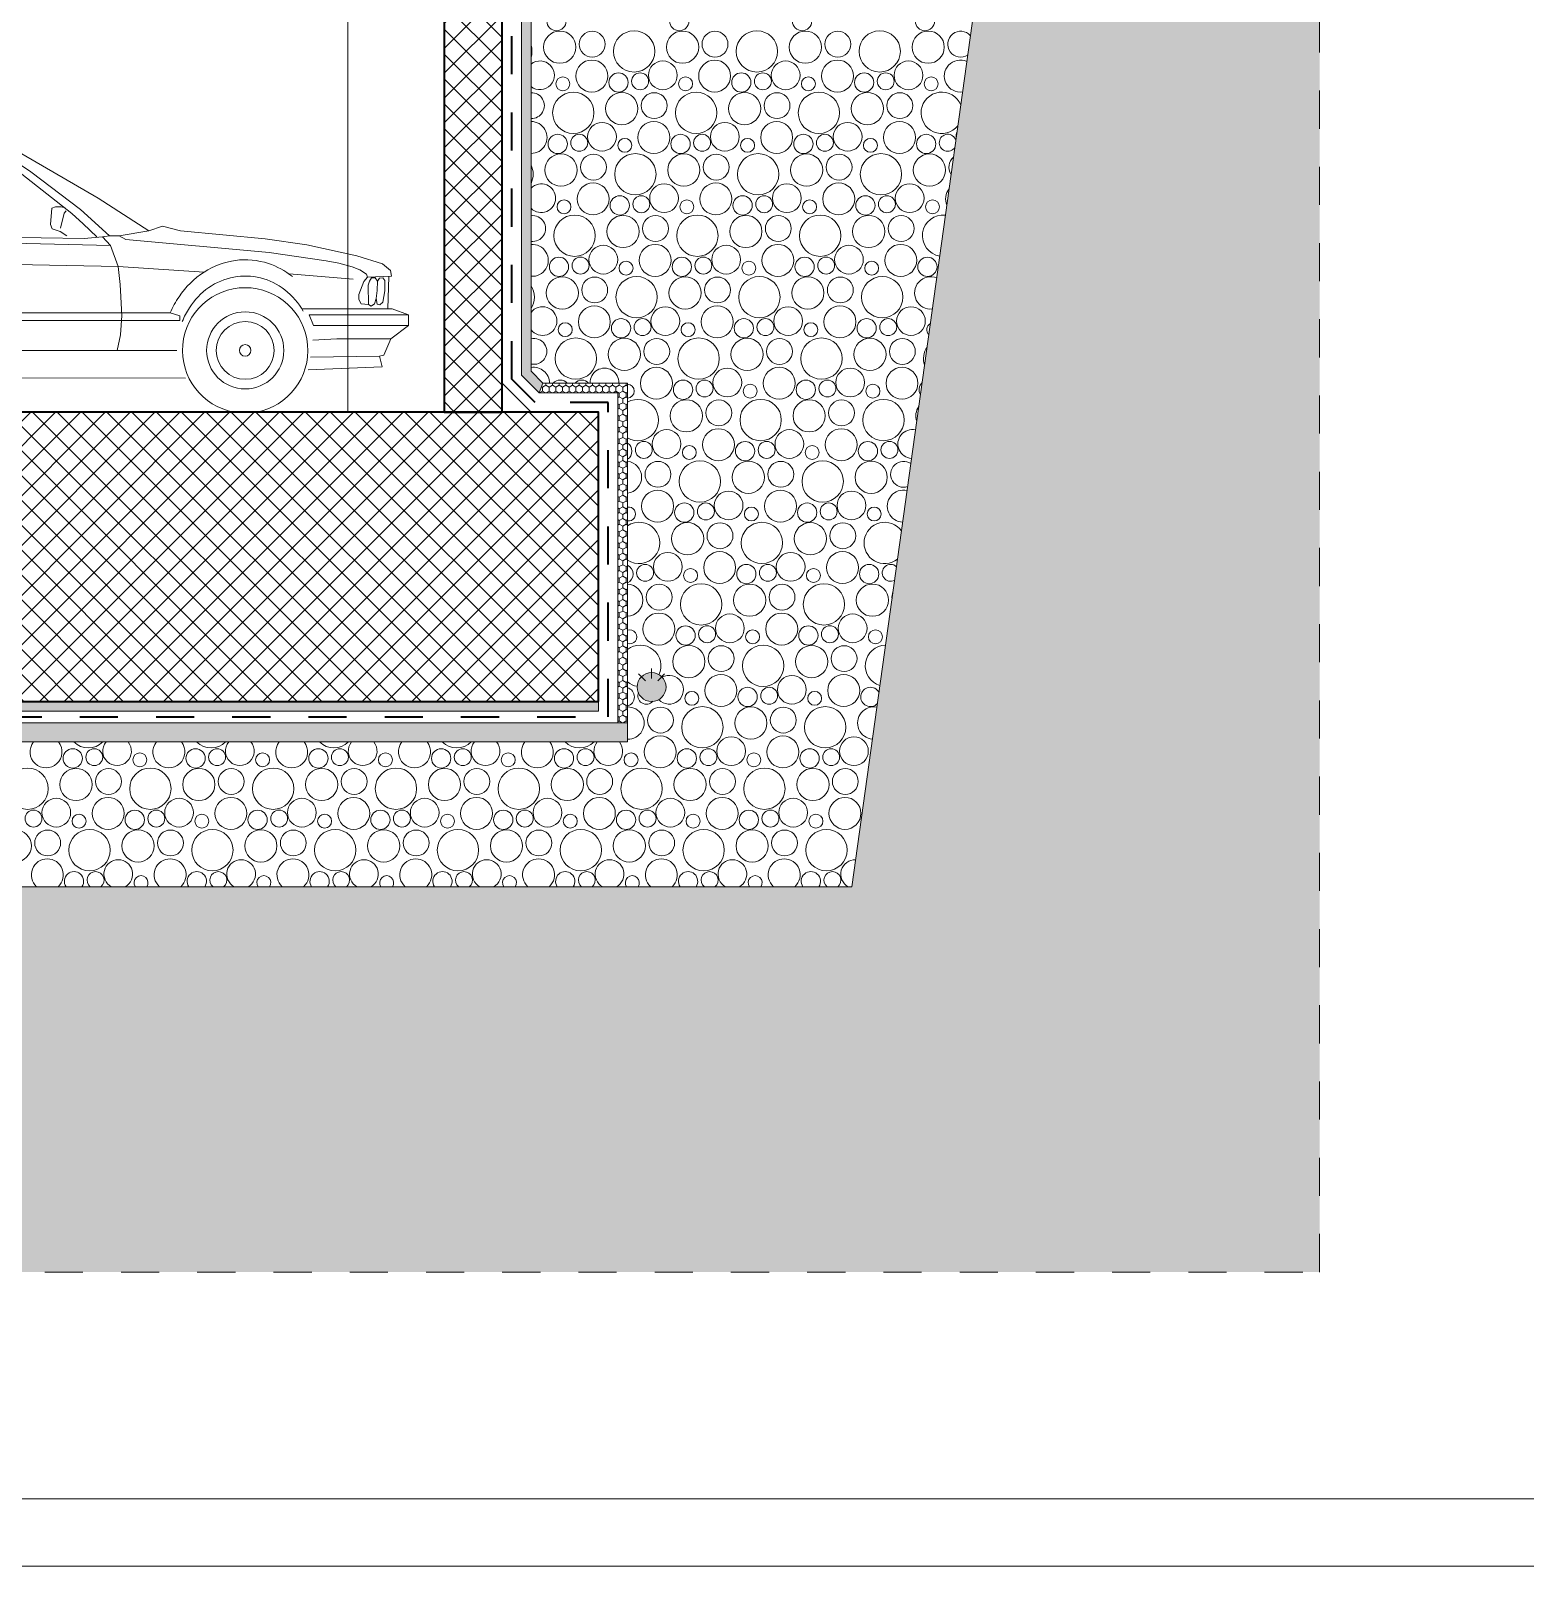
# Model space of a CAD drawing. Header units: millimetres. Extents: x -310 to 171125, y -3027 to 55843.
# Drawn here: x 140142 to 147888, y -3027 to 4933 of the extents above; entities that cross this region are included whole.
import ezdxf

# ---------------------------------------------------------------- set-up
doc = ezdxf.new("R2010")
doc.units = ezdxf.units.MM
doc.header["$MEASUREMENT"] = 0
doc.set_wipeout_variables(frame=1)
doc.linetypes.add('Dashed', pattern=[395.111113, 197.555556, -197.555556])
doc.linetypes.add('Wipeout_Contour', pattern=[1000, 0, -1000])
for name, color, linetype, lineweight in [('2D Drafting - General_Pen_No__1', 7, 'Continuous', 13), ('Pllaka e themelit_Pen_No__1', 7, 'Continuous', 13), ('Pllaka e themelit_Pen_No__101', 252, 'Continuous', 13), ('Pllaka perdhes_Pen_No__1', 7, 'Continuous', 13), ('Pllaka perdhes_Pen_No__6', 5, 'Continuous', 35), ('Structural - Bearing_Pen_No__1', 7, 'Continuous', 13), ('Structural - Bearing_Pen_No__7', 7, 'Continuous', 35), ('Structural - Combined_Pen_No__2', 8, 'Continuous', 15)]:
    doc.layers.add(name, color=color, linetype=linetype, lineweight=lineweight)
doc.layers.add('Pllaka e themelit', color=7, linetype='Continuous')
doc.layers.add('Structural - Combined', color=7, linetype='Continuous')
for name, color, linetype, lineweight, true_color in [('Pllaka e themelit_Pen_No__105', 7, 'Continuous', 13, 0xcae6ff), ('Shtresat nivelizimi_Pen_No__102', 7, 'Continuous', 13, 0xcccccc), ('Structural - Bearing_Pen_No__61', 7, 'Continuous', 20, 0x6a6a6a), ('Structural - Bearing_Pen_No__82', 7, 'Continuous', 20, 0xaaaaaa)]:
    doc.layers.add(name, color=color, linetype=linetype, lineweight=lineweight, true_color=true_color)
pattern_1 = [(45, (0, 0), (-64.346715, 64.346715), []), (135, (0, 0), (64.346715, 64.346715), [])]

# ---------------------------------------------------------------- blocks, each defined once
blk = doc.blocks.new('*X2')
at = {"layer": 'Shtresat nivelizimi_Pen_No__102', "color": 254, "linetype": 'Continuous', "lineweight": 13, "true_color": 0xcccccc}
for centre, radius in [((142867.2, 4982.6), 50), ((143503.7, 4982.6), 50), ((144140.2, 4982.6), 50), ((144776.7, 4982.6), 50), ((142884.2, 4847.3), 83.5), ((143052.2, 4862.7), 67.1), ((143269.4, 4825.5), 107.1), ((143520.6, 4847.3), 83.5), ((143688.7, 4862.7), 67.1), ((143905.9, 4825.5), 107.1), ((144157.1, 4847.3), 83.5), ((144325.2, 4862.7), 67.1), ((144542.4, 4825.5), 107.1), ((144793.6, 4847.3), 83.5), ((143050.4, 4697.6), 82.8), ((143686.9, 4697.6), 82.8), ((144323.4, 4697.6), 82.8), ((143188.7, 4664.1), 50), ((143300.4, 4670.3), 43.9), ((143418.3, 4701.4), 74.5), ((143825.2, 4664.1), 50), ((143936.9, 4670.3), 43.9), ((144054.8, 4701.4), 74.5), ((144461.7, 4664.1), 50), ((144573.4, 4670.3), 43.9), ((144691.3, 4701.4), 74.5), ((142899.8, 4656.9), 36.2), ((143536.2, 4656.9), 36.2), ((144172.7, 4656.9), 36.2), ((144809.2, 4656.9), 36.2), ((142954.4, 4507), 107.1), ((143205.6, 4528.8), 83.5), ((143373.7, 4544.2), 67.1), ((143590.9, 4507), 107.1), ((143842.1, 4528.8), 83.5), ((144010.2, 4544.2), 67.1), ((144227.4, 4507), 107.1), ((144478.6, 4528.8), 83.5), ((144646.7, 4544.2), 67.1), ((143371.9, 4379.1), 82.8), ((144008.4, 4379.1), 82.8), ((144644.9, 4379.1), 82.8), ((142873.7, 4345.6), 50), ((142985.4, 4351.8), 43.9), ((143103.3, 4382.9), 74.5), ((143510.2, 4345.6), 50), ((143621.9, 4351.8), 43.9), ((143739.8, 4382.9), 74.5), ((144146.7, 4345.6), 50), ((144258.4, 4351.8), 43.9), ((144376.3, 4382.9), 74.5), ((144783.2, 4345.6), 50), ((143221.2, 4338.4), 36.2), ((143857.7, 4338.4), 36.2), ((144494.2, 4338.4), 36.2), ((142890.6, 4210.3), 83.5), ((143058.7, 4225.7), 67.1), ((143275.9, 4188.5), 107.1), ((143527.1, 4210.3), 83.5), ((143695.2, 4225.7), 67.1), ((143912.4, 4188.5), 107.1), ((144163.6, 4210.3), 83.5), ((144331.7, 4225.7), 67.1), ((144548.9, 4188.5), 107.1), ((144800.1, 4210.3), 83.5), ((143056.9, 4060.6), 82.8), ((143693.4, 4060.6), 82.8), ((144329.9, 4060.6), 82.8), ((143195.2, 4027.1), 50), ((143306.9, 4033.3), 43.9), ((143424.8, 4064.4), 74.5), ((143831.7, 4027.1), 50), ((143943.4, 4033.3), 43.9), ((144061.3, 4064.4), 74.5), ((144468.2, 4027.1), 50), ((144579.9, 4033.3), 43.9), ((144697.8, 4064.4), 74.5), ((142906.2, 4019.9), 36.2), ((143542.7, 4019.9), 36.2), ((144179.2, 4019.9), 36.2), ((144815.7, 4019.9), 36.2), ((142960.9, 3870), 107.1), ((143212.1, 3891.8), 83.5), ((143380.2, 3907.2), 67.1), ((143597.4, 3870), 107.1), ((143848.6, 3891.8), 83.5), ((144016.7, 3907.2), 67.1), ((144233.9, 3870), 107.1), ((144485.1, 3891.8), 83.5), ((144653.2, 3907.2), 67.1), ((143378.4, 3742.1), 82.8), ((144014.9, 3742.1), 82.8), ((144651.4, 3742.1), 82.8), ((142880.2, 3708.6), 50), ((142991.9, 3714.9), 43.9), ((143109.8, 3745.9), 74.5), ((143516.7, 3708.6), 50), ((143628.4, 3714.9), 43.9), ((143746.3, 3745.9), 74.5), ((144153.2, 3708.6), 50), ((144264.9, 3714.9), 43.9), ((144382.8, 3745.9), 74.5), ((144789.7, 3708.6), 50), ((143227.7, 3701.4), 36.2), ((143864.2, 3701.4), 36.2), ((144500.7, 3701.4), 36.2), ((142897.1, 3573.3), 83.5), ((143065.2, 3588.7), 67.1), ((143282.4, 3551.5), 107.1), ((143533.6, 3573.3), 83.5), ((143701.7, 3588.7), 67.1), ((143918.9, 3551.5), 107.1), ((144170.1, 3573.3), 83.5), ((144338.2, 3588.7), 67.1), ((144555.4, 3551.5), 107.1), ((143063.4, 3423.6), 82.8), ((143699.9, 3423.6), 82.8), ((144336.4, 3423.6), 82.8), ((143201.7, 3390.2), 50), ((143313.4, 3396.4), 43.9), ((143431.3, 3427.4), 74.5), ((143838.2, 3390.2), 50), ((143949.9, 3396.4), 43.9), ((144067.8, 3427.4), 74.5), ((144474.7, 3390.2), 50), ((144586.4, 3396.4), 43.9), ((144704.3, 3427.4), 74.5), ((142912.7, 3382.9), 36.2), ((143549.2, 3382.9), 36.2), ((144185.7, 3382.9), 36.2), ((142967.4, 3233), 107.1), ((143218.6, 3254.8), 83.5), ((143386.7, 3270.2), 67.1), ((143603.9, 3233), 107.1), ((143855.1, 3254.8), 83.5), ((144023.2, 3270.2), 67.1), ((144240.4, 3233), 107.1), ((144491.6, 3254.8), 83.5), ((144659.7, 3270.2), 67.1), ((143384.9, 3105.1), 82.8), ((144021.4, 3105.1), 82.8), ((144657.9, 3105.1), 82.8), ((143523.2, 3071.7), 50), ((143634.9, 3077.9), 43.9), ((143752.8, 3108.9), 74.5), ((144159.7, 3071.7), 50), ((144271.4, 3077.9), 43.9), ((144389.3, 3108.9), 74.5), ((143870.7, 3064.4), 36.2), ((144507.2, 3064.4), 36.2), ((143540.1, 2936.3), 83.5), ((143708.2, 2951.7), 67.1), ((143925.4, 2914.5), 107.1), ((144176.6, 2936.3), 83.5), ((144344.7, 2951.7), 67.1), ((144561.8, 2914.5), 107.1), ((143706.4, 2786.6), 82.8), ((144342.9, 2786.6), 82.8), ((143319.9, 2759.4), 43.9), ((143437.8, 2790.4), 74.5), ((143844.7, 2753.2), 50), ((143956.4, 2759.4), 43.9), ((144074.3, 2790.4), 74.5), ((144481.2, 2753.2), 50), ((144592.9, 2759.4), 43.9), ((143555.7, 2745.9), 36.2), ((144192.2, 2745.9), 36.2), ((143393.2, 2633.2), 67.1), ((143610.4, 2596), 107.1), ((143861.6, 2617.8), 83.5), ((144029.7, 2633.2), 67.1), ((144246.8, 2596), 107.1), ((144498.1, 2617.8), 83.5), ((143391.4, 2468.1), 82.8), ((144027.9, 2468.1), 82.8), ((143529.7, 2434.7), 50), ((143641.4, 2440.9), 43.9), ((143759.3, 2471.9), 74.5), ((144166.2, 2434.7), 50), ((144277.9, 2440.9), 43.9), ((144395.8, 2471.9), 74.5), ((143877.2, 2427.4), 36.2), ((144513.7, 2427.4), 36.2), ((143546.6, 2299.3), 83.5), ((143714.7, 2314.8), 67.1), ((143931.8, 2277.5), 107.1), ((144183.1, 2299.3), 83.5), ((144351.1, 2314.8), 67.1), ((143712.9, 2149.6), 82.8), ((144349.4, 2149.6), 82.8), ((143326.4, 2122.4), 43.9), ((143444.3, 2153.4), 74.5), ((143851.2, 2116.2), 50), ((143962.9, 2122.4), 43.9), ((144080.8, 2153.4), 74.5), ((144487.7, 2116.2), 50), ((143562.2, 2108.9), 36.2), ((144198.7, 2108.9), 36.2), ((143399.7, 1996.3), 67.1), ((143616.8, 1959), 107.1), ((143868.1, 1980.8), 83.5), ((144036.1, 1996.3), 67.1), ((144253.3, 1959), 107.1), ((144504.6, 1980.8), 83.5), ((143397.9, 1831.1), 82.8), ((144034.4, 1831.1), 82.8), ((143536.2, 1797.7), 50), ((143647.9, 1803.9), 43.9), ((143765.8, 1834.9), 74.5), ((144172.7, 1797.7), 50), ((144284.4, 1803.9), 43.9), ((144402.3, 1834.9), 74.5), ((143883.7, 1790.4), 36.2), ((144520.2, 1790.4), 36.2), ((143553.1, 1662.3), 83.5), ((143721.1, 1677.8), 67.1), ((143938.3, 1640.5), 107.1), ((144189.6, 1662.3), 83.5), ((144357.6, 1677.8), 67.1), ((143719.4, 1512.6), 82.8), ((144355.8, 1512.6), 82.8), ((143857.7, 1479.2), 50), ((143969.4, 1485.4), 43.9), ((144087.3, 1516.4), 74.5), ((143568.7, 1471.9), 36.2), ((144205.2, 1471.9), 36.2), ((143406.1, 1359.3), 67.1), ((143623.3, 1322), 107.1), ((143874.6, 1343.8), 83.5), ((144042.6, 1359.3), 67.1), ((144259.8, 1322), 107.1), ((143404.4, 1194.1), 82.8), ((144040.8, 1194.1), 82.8), ((140360.2, 1160.7), 50), ((140471.9, 1166.9), 43.9), ((140996.7, 1160.7), 50), ((141108.4, 1166.9), 43.9), ((141633.2, 1160.7), 50), ((141744.9, 1166.9), 43.9), ((142269.7, 1160.7), 50), ((142381.4, 1166.9), 43.9), ((142906.2, 1160.7), 50), ((143017.9, 1166.9), 43.9), ((143542.7, 1160.7), 50), ((143654.4, 1166.9), 43.9), ((143772.3, 1197.9), 74.5), ((144179.2, 1160.7), 50), ((144290.9, 1166.9), 43.9), ((144408.8, 1197.9), 74.5), ((140707.7, 1153.4), 36.2), ((141344.2, 1153.4), 36.2), ((141980.7, 1153.4), 36.2), ((142617.2, 1153.4), 36.2), ((143253.7, 1153.4), 36.2), ((143890.2, 1153.4), 36.2), ((140125.9, 1003.5), 107.1), ((140377.1, 1025.3), 83.5), ((140545.2, 1040.8), 67.1), ((140762.4, 1003.5), 107.1), ((141013.6, 1025.3), 83.5), ((141181.7, 1040.8), 67.1), ((141398.9, 1003.5), 107.1), ((141650.1, 1025.3), 83.5), ((141818.2, 1040.8), 67.1), ((142035.4, 1003.5), 107.1), ((142286.6, 1025.3), 83.5), ((142454.7, 1040.8), 67.1), ((142671.8, 1003.5), 107.1), ((142923.1, 1025.3), 83.5), ((143091.1, 1040.8), 67.1), ((143308.3, 1003.5), 107.1), ((143559.6, 1025.3), 83.5), ((143727.6, 1040.8), 67.1), ((143944.8, 1003.5), 107.1), ((144196.1, 1025.3), 83.5), ((144364.1, 1040.8), 67.1), ((140543.4, 875.6), 82.8), ((141179.9, 875.6), 82.8), ((141816.4, 875.6), 82.8), ((142452.9, 875.6), 82.8), ((143089.4, 875.6), 82.8), ((143725.8, 875.6), 82.8), ((144362.3, 875.6), 82.8), ((140156.9, 848.4), 43.9), ((140274.8, 879.4), 74.5), ((140681.7, 842.2), 50), ((140793.4, 848.4), 43.9), ((140911.3, 879.4), 74.5), ((141318.2, 842.2), 50), ((141429.9, 848.4), 43.9), ((141547.8, 879.4), 74.5), ((141954.7, 842.2), 50), ((142066.4, 848.4), 43.9), ((142184.3, 879.4), 74.5), ((142591.2, 842.2), 50), ((142702.9, 848.4), 43.9), ((142820.8, 879.4), 74.5), ((143227.7, 842.2), 50), ((143339.4, 848.4), 43.9), ((143457.3, 879.4), 74.5), ((143864.2, 842.2), 50), ((143975.9, 848.4), 43.9), ((144093.8, 879.4), 74.5), ((140392.7, 835), 36.2), ((141029.2, 835), 36.2), ((141665.7, 835), 36.2), ((142302.2, 835), 36.2), ((142938.7, 835), 36.2), ((143575.2, 835), 36.2), ((144211.7, 835), 36.2), ((140062.1, 706.9), 83.5), ((140230.2, 722.3), 67.1), ((140447.4, 685.1), 107.1), ((140698.6, 706.9), 83.5), ((140866.7, 722.3), 67.1), ((141083.9, 685.1), 107.1), ((141335.1, 706.9), 83.5), ((141503.2, 722.3), 67.1), ((141720.4, 685.1), 107.1), ((141971.6, 706.9), 83.5), ((142139.7, 722.3), 67.1), ((142356.8, 685.1), 107.1), ((142608.1, 706.9), 83.5), ((142776.1, 722.3), 67.1), ((142993.3, 685.1), 107.1), ((143244.6, 706.9), 83.5), ((143412.6, 722.3), 67.1), ((143629.8, 685.1), 107.1), ((143881.1, 706.9), 83.5), ((144049.1, 722.3), 67.1), ((144266.3, 685.1), 107.1)]:
    blk.add_circle(centre, radius, dxfattribs=at)
for centre, radius, start, end in [((142632.9, 4825.5), 107.1, 342.72734, 17.27266), ((144961.7, 4862.7), 67.1, 40.70724, 303.44329), ((144959.9, 4697.6), 82.8, 65.68665, 278.46388), ((142781.8, 4701.4), 74.5, 231.22095, 128.77905), ((142737.2, 4544.2), 67.1, 268.28672, 91.71328), ((144863.9, 4507), 107.1, 22.68905, 321.46149), ((142735.4, 4379.1), 82.8, 269.84547, 90.15453), ((144894.9, 4351.8), 43.9, 16.11901, 328.03153), ((145012.8, 4382.9), 74.5, 158.64101, 185.50952), ((142639.4, 4188.5), 107.1, 333.42291, 26.57709), ((144968.2, 4225.7), 67.1, 130.0845, 214.06604), ((142788.3, 4064.4), 74.5, 224.48358, 135.51642), ((144966.4, 4060.6), 82.8, 140.97335, 203.17718), ((142743.7, 3907.2), 67.1, 262.72899, 97.27101), ((144870.4, 3870), 107.1, 83.17581, 260.97473), ((142741.9, 3742.1), 82.8, 265.35008, 94.64992), ((142645.9, 3551.5), 107.1, 326.48734, 33.51266), ((144806.6, 3573.3), 83.5, 68.08052, 276.07001), ((142794.8, 3427.4), 74.5, 216.81412, 143.18588), ((144822.2, 3382.9), 36.2, 118.54417, 225.60636), ((142750.2, 3270.2), 67.1, 257.10132, 102.89868), ((144876.8, 3233), 107.1, 146.10655, 198.04398), ((142748.4, 3105.1), 82.8, 0.3492, 99.17426), ((142886.7, 3071.7), 50, 42.72416, 137.27584), ((142998.4, 3077.9), 43.9, 39.20914, 140.79086), ((143116.3, 3108.9), 74.5, 357.46859, 182.53141), ((144796.2, 3071.7), 50, 132.65923, 211.4913), ((143234.2, 3064.4), 36.2, 271.57235, 88.42765), ((143288.9, 2914.5), 107.1, 239.93776, 120.06224), ((144813.1, 2936.3), 83.5, 144.58559, 199.56494), ((143208.2, 2753.2), 50, 302.67357, 57.32643), ((144710.8, 2790.4), 74.5, 76.56176, 267.58877), ((143225.1, 2617.8), 83.5, 276.94839, 83.05161), ((144666.1, 2633.2), 67.1, 55.81924, 288.3313), ((144664.4, 2468.1), 82.8, 76.04836, 268.10217), ((143240.7, 2427.4), 36.2, 261.26423, 98.73577), ((143295.4, 2277.5), 107.1, 235.83972, 124.16028), ((144568.3, 2277.5), 107.1, 35.71421, 308.43632), ((143214.7, 2116.2), 50, 294.21505, 65.78495), ((144599.4, 2122.4), 43.9, 46.69654, 297.454), ((143231.6, 1980.8), 83.5, 272.47923, 87.52077), ((144672.6, 1996.3), 67.1, 156.17974, 187.97079), ((143247.2, 1790.4), 36.2, 250.65867, 109.34133), ((143301.8, 1640.5), 107.1, 334.07189, 128.46813), ((144574.8, 1640.5), 107.1, 91.05723, 253.09331), ((143301.8, 1640.5), 107.1, 231.53187, 261.49357), ((143221.2, 1479.2), 50, 286.28844, 73.71156), ((143450.8, 1516.4), 74.5, 223.30486, 119.02774), ((144494.2, 1479.2), 50, 27.1761, 316.97443), ((143332.9, 1485.4), 43.9, 156.50327, 320.20281), ((143238.1, 1343.8), 83.5, 268.02515, 91.97485), ((144511.1, 1343.8), 83.5, 78.28228, 265.86825), ((140221.9, 1194.1), 82.8, 141.56513, 38.43487), ((140440.9, 1322), 107.1, 225.52462, 314.47538), ((140589.8, 1197.9), 74.5, 140.19456, 39.80544), ((140858.4, 1194.1), 82.8, 141.56513, 38.43487), ((141077.4, 1322), 107.1, 225.52462, 314.47538), ((141226.3, 1197.9), 74.5, 140.19456, 39.80544), ((141494.9, 1194.1), 82.8, 141.56513, 38.43487), ((141713.9, 1322), 107.1, 225.52462, 314.47538), ((141862.8, 1197.9), 74.5, 140.19456, 39.80544), ((142131.4, 1194.1), 82.8, 141.56513, 38.43487), ((142350.4, 1322), 107.1, 225.52462, 314.47538), ((142499.3, 1197.9), 74.5, 140.19456, 39.80544), ((142767.9, 1194.1), 82.8, 141.56513, 38.43487), ((142986.8, 1322), 107.1, 225.52462, 314.47538), ((143135.8, 1197.9), 74.5, 140.19456, 39.80544), ((140228.4, 557.2), 82.8, 311.97628, 228.02372), ((140864.9, 557.2), 82.8, 311.97628, 228.02372), ((141501.4, 557.2), 82.8, 311.97628, 228.02372), ((142137.9, 557.2), 82.8, 311.97628, 228.02372), ((142774.4, 557.2), 82.8, 311.97628, 228.02372), ((143410.8, 557.2), 82.8, 311.97628, 228.02372), ((144047.3, 557.2), 82.8, 311.97628, 228.02372), ((140366.7, 523.7), 50, 325.81599, 214.18401), ((140478.4, 529.9), 43.9, 308.55302, 231.44698), ((140596.3, 560.9), 74.5, 298.65975, 241.34025), ((141003.2, 523.7), 50, 325.81599, 214.18401), ((141114.9, 529.9), 43.9, 308.55302, 231.44698), ((141232.8, 560.9), 74.5, 298.65975, 241.34025), ((141639.7, 523.7), 50, 325.81599, 214.18401), ((141751.4, 529.9), 43.9, 308.55302, 231.44698), ((141869.3, 560.9), 74.5, 298.65975, 241.34025), ((142276.2, 523.7), 50, 325.81599, 214.18401), ((142387.9, 529.9), 43.9, 308.55302, 231.44698), ((142505.8, 560.9), 74.5, 298.65975, 241.34025), ((142912.7, 523.7), 50, 325.81599, 214.18401), ((143024.4, 529.9), 43.9, 308.55302, 231.44698), ((143142.3, 560.9), 74.5, 298.65975, 241.34025), ((143549.2, 523.7), 50, 325.81599, 214.18401), ((143660.9, 529.9), 43.9, 308.55302, 231.44698), ((143778.8, 560.9), 74.5, 298.65975, 241.34025), ((144185.6, 523.7), 50, 325.81599, 214.18401), ((144297.3, 529.9), 43.9, 308.55302, 231.44698), ((144415.2, 560.9), 74.5, 87.86522, 241.34025), ((140714.2, 516.5), 36.2, 324.80478, 215.19522), ((141350.7, 516.5), 36.2, 324.80478, 215.19522), ((141987.2, 516.5), 36.2, 324.80478, 215.19522), ((142623.7, 516.5), 36.2, 324.80478, 215.19522), ((143260.2, 516.5), 36.2, 324.80478, 215.19522), ((143896.7, 516.5), 36.2, 324.80478, 215.19522)]:
    blk.add_arc(centre, radius, start, end, dxfattribs=at)
blk = doc.blocks.new('Fill_1', base_point=(0, 2800))
at = {"layer": 'Shtresat nivelizimi_Pen_No__102', "color": 254, "linetype": 'Continuous', "lineweight": 13, "true_color": 0xcccccc}
blk.add_blockref('*X2', (0, 0), dxfattribs=at)
blk = doc.blocks.new('Car Elev 02 16[2]', base_point=(142099.8, 2955.6))
at = {"layer": 'Structural - Combined_Pen_No__2', "color": 8, "linetype": 'Continuous', "lineweight": 15}
for p, q in [((137911.4, 3977.8), (138645.2, 4301)), ((138645.2, 4301), (138721, 4321.4)), ((138682.7, 4249.8), (138645.2, 4301)), ((138721, 4321.4), (138822.2, 4341.7)), ((138870.6, 4307.7), (138787.3, 4290.8)), ((138822.2, 4341.7), (138923.8, 4349.9)), ((138904.4, 4290.4), (138935.3, 4299)), ((138923.8, 4349.9), (139102.2, 4357.6)), ((138935.3, 4299), (139450.8, 4303.9)), ((139102.2, 4357.6), (139438.6, 4357.6)), ((139423.4, 4303.6), (139480.8, 3889.6)), ((139438.6, 4357.6), (139794, 4350.8)), ((139450.8, 4303.9), (139615.6, 4302.3)), ((139450.8, 4303.9), (139579, 3729.9)), ((139478.9, 4303.6), (139612.9, 3875.3)), ((139615.6, 4302.3), (139849.4, 4287.8)), ((139794, 4350.8), (139911.2, 4342.7)), ((139911.2, 4342.7), (139983, 4330.6)), ((139983, 4330.6), (140045.6, 4314.4)), ((140045.6, 4314.4), (140095.8, 4294.1)), ((138682.7, 4249.8), (138138.6, 3969.5)), ((138663.5, 4148.3), (138850, 4258.3)), ((138787.3, 4290.8), (138682.7, 4249.8)), ((138850, 4258.3), (138904.4, 4290.4)), ((138902, 4265), (138867.9, 3904.6)), ((138897.5, 3899.6), (138932.8, 4272.3)), ((139849.4, 4287.8), (139924.9, 4279.1)), ((139924.9, 4279.1), (140003.7, 4250.2)), ((140003.7, 4250.2), (140095.8, 4189.2)), ((140050.9, 4264.1), (140095.8, 4294.1)), ((140142.3, 4200.9), (140050.9, 4264.1)), ((140095.8, 4294.1), (140491.7, 4065.4)), ((138594.6, 4100.7), (138663.5, 4148.3)), ((140095.8, 4189.2), (140355.4, 3984.5)), ((140400.7, 4005.4), (140142.3, 4200.9)), ((138548, 4059.4), (138594.6, 4100.7)), ((140491.7, 4065.4), (140754.8, 3894.6)), ((138532.7, 4033.6), (138548, 4059.4)), ((138536.1, 3987.3), (138532.7, 4033.6)), ((138555.8, 3945.6), (138536.1, 3987.3)), ((140245.7, 3928.2), (140251.5, 4012.7)), ((140251.5, 4012.7), (140270.5, 4019.4)), ((140270.5, 4019.4), (140300.2, 4019.7)), ((140296.7, 3909.7), (140315.2, 3986.1)), ((140300.2, 4019.7), (140320.5, 4014.5)), ((140315.2, 3986.1), (140325.5, 3999.5)), ((140355.4, 3984.5), (140414.8, 3931.7)), ((140550.1, 3869.7), (140400.7, 4005.4)), ((137433.1, 3915.3), (137429.7, 3879.7)), ((137454.6, 3924.6), (137433.1, 3915.3)), ((137454.6, 3924.6), (137557.8, 3947)), ((137557.8, 3947), (137895.3, 3977.9)), ((137895.3, 3977.9), (137911.4, 3977.8)), ((137911.4, 3977.8), (137968.9, 3974.5)), ((138073.7, 3964.5), (137968.9, 3974.5)), ((138138.6, 3969.5), (138073.7, 3964.5)), ((138433.2, 3904.6), (138193.5, 3944.6)), ((138543, 3894.6), (138433.2, 3904.6)), ((138598, 3894.6), (138555.8, 3945.6)), ((140252.7, 3905), (140245.7, 3928.2)), ((140294.4, 3891.1), (140252.7, 3905)), ((140414.8, 3931.7), (140485.2, 3864.7)), ((140824.7, 3919.6), (140754.8, 3894.6)), ((140919.5, 3895.6), (140824.7, 3919.6)), ((137429.7, 3879.7), (137434.6, 3853.4)), ((137434.6, 3853.4), (137434.6, 3759.8)), ((137459.1, 3871.2), (137469.6, 3899.6)), ((137461.4, 3832.7), (137459.1, 3871.2)), ((137461.4, 3739.9), (137461.4, 3832.7)), ((137469.6, 3899.6), (137559.5, 3864.7)), ((137559.5, 3864.7), (138604.7, 3864.7)), ((139766.2, 3865.1), (138543, 3894.6)), ((138647.7, 3693.8), (138598, 3894.6)), ((138604.7, 3864.7), (140555.1, 3819.7)), ((140418.6, 3854.7), (139766.2, 3865.1)), ((140329.1, 3869.1), (140294.4, 3891.1)), ((140515.2, 3864.7), (140418.6, 3854.7)), ((140550.1, 3869.7), (140515.2, 3864.7)), ((140515.2, 3864.7), (140555.1, 3819.7)), ((140600.1, 3869.7), (140550.1, 3869.7)), ((140754.8, 3894.6), (140600.1, 3869.7)), ((140635, 3849.7), (140600.1, 3869.7)), ((141377.4, 3783.5), (140635, 3849.7)), ((141357.2, 3853.4), (140919.5, 3895.6)), ((141574.2, 3822.1), (141357.2, 3853.4)), ((141833.3, 3764.8), (141574.2, 3822.1)), ((137434.6, 3759.8), (137450.1, 3751.3)), ((137450.1, 3751.3), (137450.1, 3587.8)), ((137531.1, 3804.7), (137461.4, 3804.7)), ((137548.8, 3795.5), (137531.1, 3804.7)), ((137556.4, 3779.8), (137548.8, 3795.5)), ((137556.4, 3636), (137556.4, 3779.8)), ((138725.8, 3738.9), (138736.1, 3769.8)), ((138736.1, 3769.8), (138892.5, 3769.8)), ((138892.5, 3769.8), (138906.6, 3737)), ((139637.8, 3728.7), (139656.4, 3759.8)), ((139656.4, 3759.8), (139820.1, 3758)), ((139820.1, 3758), (139843, 3724.7)), ((140555.1, 3819.7), (140595.1, 3709.9)), ((141673.5, 3739.9), (141377.4, 3783.5)), ((141965.9, 3724.6), (141833.3, 3764.8)), ((138632.9, 3739.9), (137461.4, 3739.9)), ((137461.4, 3739.9), (137461.4, 3615)), ((137461.4, 3679.6), (137556.4, 3679.5)), ((139579, 3729.9), (138632.9, 3739.9)), ((138672.8, 3660), (138647.7, 3693.8)), ((138777.7, 3709.9), (138756.2, 3738.6)), ((138872.6, 3709.7), (138777.7, 3709.9)), ((138878, 3737.3), (138872.6, 3709.7)), ((140595.1, 3709.9), (139579, 3729.9)), ((139579, 3729.9), (139601.1, 3598.1)), ((139696.4, 3694.9), (139676.5, 3728)), ((139791.2, 3694.9), (139696.4, 3694.9)), ((139803.4, 3725.5), (139791.2, 3694.9)), ((141041.7, 3681.6), (140595.1, 3709.9)), ((140595.1, 3709.9), (140606, 3616.7)), ((141813.3, 3645), (141481, 3671.9)), ((141739.7, 3728.3), (141673.5, 3739.9)), ((141807.7, 3708.1), (141739.7, 3728.3)), ((141848.2, 3693.4), (141807.7, 3708.1)), ((141883.2, 3670), (141848.2, 3693.4)), ((141888.2, 3655), (141883.2, 3670)), ((142007.2, 3690.3), (141965.9, 3724.6)), ((142013, 3660), (142007.2, 3690.3)), ((137450.1, 3587.8), (137471.6, 3573.7)), ((137461.4, 3615), (137539.5, 3615)), ((137539.5, 3615), (137553, 3618.9)), ((137553, 3618.9), (137556.4, 3636)), ((138714.6, 3636), (138672.8, 3660)), ((138771.4, 3591.4), (138714.6, 3636)), ((138815.7, 3531.4), (138771.4, 3591.4)), ((139601.1, 3598.1), (139614.5, 3355.6)), ((140606, 3616.7), (140614.7, 3456.1)), ((141868.4, 3632.7), (141843.3, 3565.1)), ((141888.2, 3655), (141868.4, 3632.7)), ((142013, 3660), (141888.2, 3655)), ((141897.9, 3634.5), (141890.5, 3614.3)), ((141890.5, 3614.3), (141893.2, 3513.1)), ((141908.9, 3651.1), (141897.9, 3634.5)), ((141927.3, 3651.1), (141908.9, 3651.1)), ((141940.2, 3634.5), (141927.3, 3651.1)), ((141933.1, 3545.1), (141938.1, 3585.1)), ((141938.1, 3585.1), (141940.2, 3634.5)), ((141950.8, 3650.4), (141940.2, 3634.5)), ((141967.7, 3651.1), (141950.8, 3650.4)), ((141976.9, 3638.2), (141967.7, 3651.1)), ((141967.7, 3526), (141978.3, 3584.3)), ((141978.3, 3584.3), (141976.9, 3638.2)), ((141993, 3491.5), (141998, 3658.9)), ((137379.9, 3470.2), (137459.1, 3513.1)), ((137471.6, 3573.7), (137453.5, 3554.4)), ((137453.5, 3554.4), (137459.1, 3513.1)), ((137459.1, 3513.1), (138213.5, 3511.3)), ((138213.5, 3511.3), (138120.9, 3368.9)), ((138857.6, 3455.3), (138815.7, 3531.4)), ((141843.3, 3565.1), (141843.3, 3540.1)), ((141843.3, 3540.1), (141855.6, 3516.8)), ((141855.6, 3516.8), (141893.2, 3513.1)), ((141893.2, 3513.1), (141907, 3503.9)), ((141907, 3503.9), (141923.6, 3516.8)), ((141923.6, 3516.8), (141933.1, 3545.1)), ((141933.1, 3545.1), (141938.1, 3515.2)), ((141938.1, 3515.2), (141951.2, 3511.3)), ((141951.2, 3511.3), (141967.7, 3526)), ((137379.9, 3424.3), (137379.9, 3470.2)), ((137379.9, 3470.2), (138120.2, 3470.2)), ((137399.7, 3340.4), (137379.9, 3424.3)), ((138095.8, 3424.3), (137379.9, 3424.3)), ((138120.2, 3470.2), (138095.8, 3424.3)), ((138095.8, 3424.3), (138120.2, 3470.2)), ((140864.7, 3470.2), (138795, 3470.2)), ((138795, 3470.2), (138832.6, 3430.3)), ((138832.6, 3430.3), (140914.6, 3430.3)), ((138890.3, 3364.8), (138857.6, 3455.3)), ((140614.7, 3456.1), (140607.8, 3355.6)), ((140914.6, 3455.3), (140864.7, 3470.2)), ((140914.6, 3455.3), (140914.6, 3430.3)), ((141546.8, 3491.5), (142015.3, 3491.5)), ((141585.7, 3460.3), (141608.6, 3405.3)), ((142099.8, 3460.3), (141585.7, 3460.3)), ((142015.3, 3491.5), (142099.8, 3460.3)), ((142099.8, 3405.3), (142099.8, 3460.3)), ((138120.9, 3368.9), (138103.7, 3310.5)), ((138909.7, 3275.5), (138890.3, 3364.8)), ((139614.5, 3355.6), (139595.5, 3275.5)), ((140607.8, 3355.6), (140590.1, 3275.5)), ((141608.6, 3405.3), (142099.8, 3405.3)), ((142099.8, 3405.3), (142008, 3335.4)), ((138058.7, 3320.5), (137399.7, 3340.4)), ((137490.8, 3300.5), (137444.6, 3300.5)), ((137444.6, 3300.5), (137444.6, 3250.5)), ((137465.9, 3338.4), (137553.6, 3205.1)), ((138103.7, 3310.5), (138058.7, 3320.5)), ((138843.6, 3275.5), (140899.1, 3275.5)), ((141223.9, 3275.6), (141223.9, 3275.4)), ((141728.4, 3335.4), (141605.3, 3328)), ((142008, 3335.4), (141728.4, 3335.4)), ((141973.1, 3250.6), (142008, 3335.4)), ((137444.6, 3250.5), (137523.7, 3250.6)), ((137553.6, 3205.1), (138160.4, 3165.6)), ((141580.5, 3175.1), (141963.1, 3190.7)), ((141592.8, 3240.6), (141949.3, 3245.8)), ((141949.3, 3245.8), (141973.1, 3250.6)), ((141963.1, 3190.7), (141949.3, 3245.8)), ((138812.5, 3133.2), (140943.7, 3131.8)), ((138550.8, 2955.6), (138435.5, 2955.6)), ((141310.9, 2955.6), (141196.9, 2955.6))]:
    blk.add_line(p, q, dxfattribs=at)
for centre, radius in [((138493.4, 3275.5), 200), ((138493.4, 3275.5), 150), ((141254.1, 3275.5), 200), ((141254.1, 3275.5), 150), ((138493.2, 3275.5), 30), ((141253.9, 3275.6), 30)]:
    blk.add_circle(centre, radius, dxfattribs=at)
for centre, radius, start, end in [((141257.9, 3347.8), 397.7, 97.81789, 123.00525), ((141254.1, 3364), 381.2, 71.67323, 97.58878), ((138493.1, 3228.1), 453.2, 87.76857, 109.20041), ((138493.6, 3229.9), 451.3, 77.61431, 87.82398), ((141293, 3294.8), 461.4, 123.07241, 145.87076), ((141242.6, 3331.7), 415.5, 51.95681, 71.55761), ((138493.2, 3275.4), 325, 280.21965, 259.78035), ((138487.4, 3243.3), 437, 109.15181, 131.11243), ((141253.9, 3275.6), 325, 280.10013, 259.89985), ((141277.8, 3296.1), 371.8, 124.85547, 147.37589), ((141257.2, 3325.2), 336.2, 100.72217, 124.81834), ((141254.1, 3337.6), 323.5, 75.86063, 100.58983), ((141249.3, 3321.5), 340.2, 51.83449, 75.73763), ((141226, 3292.1), 377.8, 29.53045, 51.81293), ((138471.2, 3261.7), 412.5, 131.10109, 142.57008), ((141356.2, 3251), 538.3, 145.78951, 155.9605), ((141310.1, 3274.9), 410.5, 147.32094, 158.54965)]:
    blk.add_arc(centre, radius, start, end, dxfattribs=at)
for p in [(138756.2, 3738.6), (138435.5, 2955.6)]:
    blk.add_point(p, dxfattribs=at)

msp = doc.modelspace()

# ---------------------------------------------------------------- hatches: boundary and pattern name
at = {"layer": 'Pllaka e themelit_Pen_No__105', "linetype": 'Continuous', "lineweight": 13, "true_color": 0xcae6ff}
msp.add_hatch(color=254, dxfattribs=at).paths.add_polyline_path([(143435.2, 1530.6, 1), (143285.2, 1530.6, 1)])
at = {"layer": 'Structural - Bearing_Pen_No__1', "linetype": 'Continuous', "lineweight": 13}
h = msp.add_hatch(dxfattribs=at)
h.set_pattern_fill('CONCRETE_BLOCK', style=0, pattern_type=2)
h.set_pattern_definition(pattern_1)
h.paths.add_polyline_path([(142285.2, 5155.6), (142285.2, 2955.6), (142585.2, 2955.6), (142585.2, 5155.6)])

# ---------------------------------------------------------------- linework, layer by layer
at = {"layer": '2D Drafting - General_Pen_No__1', "color": 7, "linetype": 'Continuous', "lineweight": 13}
msp.add_circle((143360.2, 1530.6), 75, dxfattribs=at)
at = {"layer": 'Pllaka e themelit_Pen_No__1', "color": 7, "linetype": 'Continuous', "lineweight": 13, "flags": 128}
msp.add_lwpolyline([(143435.2, 1530.6, 1), (143285.2, 1530.6, 1)], format="xyb", close=True, dxfattribs=at)
at = {"layer": 'Pllaka perdhes_Pen_No__1', "color": 7, "linetype": 'Continuous', "lineweight": 13}
for p, q in [((143292.7, 1598.1), (143328.7, 1562.1)), ((143360.2, 1626.1), (143360.2, 1575.2)), ((143427.7, 1598.1), (143391.7, 1562.1))]:
    msp.add_line(p, q, dxfattribs=at)
at = {"layer": 'Structural - Bearing_Pen_No__1', "color": 7, "linetype": 'Continuous', "lineweight": 13}
for p, q in [((142285.2, 2955.6), (142285.2, 5155.6)), ((142585.2, 2955.6), (142585.2, 5155.6)), ((124075.1, 2955.6), (143085.2, 2955.6)), ((142285.2, 2955.6), (142585.2, 2955.6))]:
    msp.add_line(p, q, dxfattribs=at)
at = {"layer": 'Structural - Bearing_Pen_No__61', "color": 251, "linetype": 'Continuous', "lineweight": 20, "true_color": 0x6a6a6a}
msp.add_line((142585.2, 3105.6), (142735.2, 2955.6), dxfattribs=at)
at = {"layer": 'Structural - Bearing_Pen_No__7', "color": 7, "linetype": 'Continuous', "lineweight": 35, "flags": 128}
msp.add_lwpolyline([(142285.2, 5155.6), (142285.2, 2955.6), (142585.2, 2955.6), (142585.2, 5155.6)], close=True, dxfattribs=at)
at = {"layer": 'Structural - Bearing_Pen_No__82', "color": 253, "linetype": 'Continuous', "lineweight": 20, "true_color": 0xaaaaaa}
msp.add_line((141785.2, 2955.6), (141785.2, 5155.6), dxfattribs=at)

# ---------------------------------------------------------------- block references
at = {"layer": 'Shtresat nivelizimi_Pen_No__102', "color": 254, "linetype": 'Continuous', "lineweight": 13, "true_color": 0xcccccc}
msp.add_blockref('Fill_1', (0, 2800), dxfattribs=at)
at = {"layer": 'Structural - Combined', "color": 161, "linetype": 'Continuous', "lineweight": 20, "true_color": 0xaaaaff}
msp.add_blockref('Car Elev 02 16[2]', (142099.8, 2955.6), dxfattribs=at)

# ---------------------------------------------------------------- next in the draw order: wipeouts: each hides what was drawn before it
at = {"color": 254, "linetype": 'Wipeout_Contour', "lineweight": 0, "ltscale": 520366.941873}
msp.add_wipeout([(116935.2, 1245.6), (143235.2, 1245.6), (143235.2, 1345.6), (116935.2, 1345.6)], dxfattribs=at).dxf.layer = 'Pllaka e themelit'

# ---------------------------------------------------------------- next in the draw order: hatches: boundary and pattern name
at = {"layer": 'Pllaka e themelit_Pen_No__101', "linetype": 'Continuous', "lineweight": 13}
h = msp.add_hatch(dxfattribs=at)
h.set_pattern_fill('DOT_DASHED', color=252, style=0, pattern_type=2)
h.set_pattern_definition([(45, (104195.76, 1320.6), (-64.34671, 64.34671), [68.25, -22.75, 0, -22.75]), (45, (104203.8, 1392.99), (-64.34671, 64.34671), [68.25, -22.75, 0, -22.75])])
h.paths.add_polyline_path([(116935.2, 1245.6), (143235.2, 1245.6), (143235.2, 1345.6), (116935.2, 1345.6)])
at = {"layer": 'Shtresat nivelizimi_Pen_No__102', "linetype": 'Continuous', "lineweight": 13, "true_color": 0xcccccc}
h = msp.add_hatch(dxfattribs=at)
h.set_pattern_fill('EARTH', color=254, style=0, pattern_type=2)
h.set_pattern_definition([(45, (0, 0), (-193.04014, 193.04014), []), (45, (-64.35, 64.35), (-386.0803, 386.0803), []), (45, (-128.7, 128.7), (-386.0803, 386.0803), []), (135, (-193.04, 193.04), (64.346715, 64.346715), [273, -273])])
h.paths.add_polyline_path([(115771.9, -1502.3), (115771.9, 495.6), (144398.6, 495.6), (145456.5, 8095.6), (146822.4, 8095.6), (146822.4, -1502.3)])

# ---------------------------------------------------------------- next in the draw order: linework, layer by layer
at = {"layer": 'Pllaka e themelit_Pen_No__1', "color": 7, "linetype": 'Continuous', "lineweight": 13, "flags": 128}
msp.add_lwpolyline([(116935.2, 1245.6), (143235.2, 1245.6), (143235.2, 1345.6), (116935.2, 1345.6)], close=True, dxfattribs=at)

# ---------------------------------------------------------------- next in the draw order: wipeouts: each hides what was drawn before it
at = {"color": 254, "linetype": 'Wipeout_Contour', "lineweight": 0, "ltscale": 520372.621645}
msp.add_wipeout([(117085.2, 1405.6), (143085.2, 1405.6), (143085.2, 1455.6), (117085.2, 1455.6)], dxfattribs=at).dxf.layer = 'Pllaka e themelit'

# ---------------------------------------------------------------- next in the draw order: hatches: boundary and pattern name
at = {"layer": 'Pllaka e themelit_Pen_No__101', "linetype": 'Continuous', "lineweight": 13}
h = msp.add_hatch(dxfattribs=at)
h.set_pattern_fill('DOT_DASHED', color=252, style=0, pattern_type=2)
h.set_pattern_definition([(45, (104195.76, 1430.6), (-64.34671, 64.34671), [68.25, -22.75, 0, -22.75]), (45, (104203.8, 1502.99), (-64.34671, 64.34671), [68.25, -22.75, 0, -22.75])])
h.paths.add_polyline_path([(117085.2, 1405.6), (143085.2, 1405.6), (143085.2, 1455.6), (117085.2, 1455.6)])
at = {"layer": 'Structural - Bearing_Pen_No__1', "linetype": 'Continuous', "lineweight": 13}
h = msp.add_hatch(dxfattribs=at)
h.set_pattern_fill('CONCRETE_BLOCK', style=0, pattern_type=2)
h.set_pattern_definition(pattern_1)
h.paths.add_polyline_path([(143085.2, 1455.6), (143085.2, 2955.6), (117085.2, 2955.6), (117085.2, 1455.6)])

# ---------------------------------------------------------------- next in the draw order: linework, layer by layer
at = {"layer": '2D Drafting - General_Pen_No__1', "color": 7, "linetype": 'Continuous', "lineweight": 13, "flags": 128}
for points in [[(87895.2, -3027.2), (171125.2, -3027.2), (171125.2, 55842.8), (87895.2, 55842.8)], [(170775.2, 55492.8), (89295.2, 55492.8), (89295.2, -2677.2), (170775.2, -2677.2)]]:
    msp.add_lwpolyline(points, close=True, dxfattribs=at)
at = {"layer": 'Pllaka e themelit_Pen_No__1', "color": 7, "linetype": 'Continuous', "lineweight": 13, "flags": 128}
msp.add_lwpolyline([(117085.2, 1405.6), (143085.2, 1405.6), (143085.2, 1455.6), (117085.2, 1455.6)], close=True, dxfattribs=at)
at = {"layer": 'Pllaka perdhes_Pen_No__6', "color": 5, "linetype": 'Dashed', "lineweight": 35}
msp.add_lwpolyline([(117085.2, 1375.6), (143135.2, 1375.6), (143135.2, 3005.6), (142755.9, 3005.6), (142635.2, 3126.3), (142635.2, 8295.6)], dxfattribs=at)
at = {"layer": 'Structural - Bearing_Pen_No__1', "color": 7, "linetype": 'Continuous', "lineweight": 13}
for p, q in [((143085.2, 1455.6), (143085.2, 2955.6)), ((117085.2, 1455.6), (143085.2, 1455.6))]:
    msp.add_line(p, q, dxfattribs=at)
at = {"layer": 'Structural - Bearing_Pen_No__1', "color": 7, "linetype": 'Dashed', "lineweight": 13}
msp.add_lwpolyline([(113348, 8095.6), (113348, -1502.3), (146822.4, -1502.3), (146822.4, 8095.6)], dxfattribs=at)
at = {"layer": 'Structural - Bearing_Pen_No__7', "color": 7, "linetype": 'Continuous', "lineweight": 35, "flags": 128}
msp.add_lwpolyline([(143085.2, 1455.6), (143085.2, 2955.6), (117085.2, 2955.6), (117085.2, 1455.6)], close=True, dxfattribs=at)

# ---------------------------------------------------------------- next in the draw order: wipeouts: each hides what was drawn before it
at = {"color": 254, "linetype": 'Wipeout_Contour', "lineweight": 0, "ltscale": 1001774.688695383}
msp.add_wipeout([(142797.3, 3105.6), (142776.6, 3055.6), (143185.2, 3055.6), (143185.2, 2955.6), (143185.2, 1345.6), (143235.2, 1345.6), (143235.2, 3105.6)], dxfattribs=at).dxf.layer = 'Pllaka e themelit'

# ---------------------------------------------------------------- next in the draw order: hatches: boundary and pattern name
at = {"layer": 'Pllaka e themelit_Pen_No__101', "linetype": 'Continuous', "lineweight": 13}
h = msp.add_hatch(dxfattribs=at)
h.set_pattern_fill('HEXAGONAL', color=252, style=0, pattern_type=2)
h.set_pattern_definition([(90, (143210.208, 5524.47), (-34.64102, 0), [20, -40]), (90, (143192.887, 5554.47), (-34.64102, 0), [20, -40]), (150, (143210.208, 5544.47), (17.3205, 30), [20, -40]), (150, (143175.567, 5544.47), (17.3205, 30), [20, -40]), (210, (143210.208, 5524.47), (-17.3205, 30), [20, -40]), (210, (143175.567, 5524.47), (-17.3205, 30), [20, -40])])
h.paths.add_polyline_path([(142797.3, 3105.6), (142776.6, 3055.6), (143185.2, 3055.6), (143185.2, 2955.6), (143185.2, 1345.6), (143235.2, 1345.6), (143235.2, 3105.6)])

# ---------------------------------------------------------------- next in the draw order: linework, layer by layer
at = {"layer": 'Pllaka e themelit_Pen_No__101', "color": 252, "linetype": 'Continuous', "lineweight": 13, "flags": 128}
msp.add_lwpolyline([(142797.3, 3105.6), (142776.6, 3055.6), (143185.2, 3055.6), (143185.2, 2955.6), (143185.2, 1345.6), (143235.2, 1345.6), (143235.2, 3105.6)], close=True, dxfattribs=at)

# ---------------------------------------------------------------- next in the draw order: wipeouts: each hides what was drawn before it
at = {"color": 254, "linetype": 'Wipeout_Contour', "lineweight": 0, "ltscale": 857033.188729}
msp.add_wipeout([(142685.2, 8295.6), (142685.2, 3147), (142776.6, 3055.6), (142797.3, 3105.6), (142735.2, 3167.7), (142735.2, 8295.6)], dxfattribs=at).dxf.layer = 'Pllaka e themelit'

# ---------------------------------------------------------------- next in the draw order: hatches: boundary and pattern name
at = {"layer": 'Pllaka e themelit_Pen_No__101', "linetype": 'Continuous', "lineweight": 13}
h = msp.add_hatch(dxfattribs=at)
h.set_pattern_fill('HEXAGONAL', color=252, style=0, pattern_type=2)
h.set_pattern_definition([(90, (142710.208, 7445.18), (-34.64102, 0), [20, -40]), (90, (142692.887, 7475.18), (-34.64102, 0), [20, -40]), (150, (142710.208, 7465.18), (17.3205, 30), [20, -40]), (150, (142675.567, 7465.18), (17.3205, 30), [20, -40]), (210, (142710.208, 7445.18), (-17.3205, 30), [20, -40]), (210, (142675.567, 7445.18), (-17.3205, 30), [20, -40])])
h.paths.add_polyline_path([(142685.2, 8295.6), (142685.2, 3147), (142776.6, 3055.6), (142797.3, 3105.6), (142735.2, 3167.7), (142735.2, 8295.6)])

# ---------------------------------------------------------------- next in the draw order: linework, layer by layer
at = {"layer": 'Pllaka e themelit_Pen_No__101', "color": 252, "linetype": 'Continuous', "lineweight": 13, "flags": 128}
msp.add_lwpolyline([(142685.2, 8295.6), (142685.2, 3147), (142776.6, 3055.6), (142797.3, 3105.6), (142735.2, 3167.7), (142735.2, 8295.6)], close=True, dxfattribs=at)
at = {"layer": 'Structural - Bearing_Pen_No__1', "color": 7, "linetype": 'Continuous', "lineweight": 13}
msp.add_lwpolyline([(114713.9, 8095.6), (115771.9, 495.6), (144398.6, 495.6), (145456.5, 8095.6)], dxfattribs=at)

doc.saveas('drawing.dxf')
